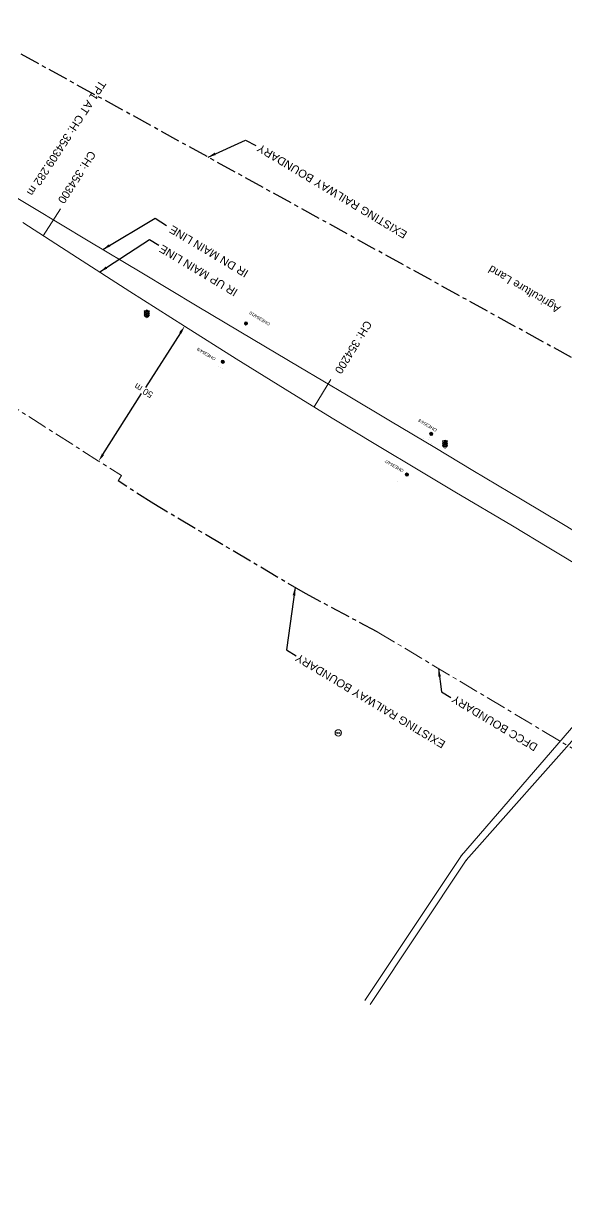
# Model space of a CAD drawing. Header units: metres. Extents: x 593168 to 611286, y 3401475 to 3412398.
# Drawn here: x 599004.8 to 599174.2, y 3408547.2 to 3408917.4 of the extents above; entities that cross this region are included whole.
import ezdxf
from ezdxf.enums import TextEntityAlignment as Align

# ---------------------------------------------------------------- set-up
doc = ezdxf.new("R2010")
doc.units = ezdxf.units.M
doc.header["$MEASUREMENT"] = 0
doc.linetypes.add('CENTER', pattern=[2, 1.25, -0.25, 0.25, -0.25])
doc.layers.get('Defpoints').update_dxf_attribs({"lineweight": 0})
for name, color, linetype, lineweight in [('CANAL BOTTOM', 5, 'Continuous', 0), ('CANAL TOP', 5, 'Continuous', 0), ('DFCC', 6, 'Continuous', 0), ('DFCC BOUNDARY', 6, 'CENTER', 0), ('Electric Pole', 251, 'Continuous', 0), ("EXG. TP CH's", 7, 'Continuous', 0), ('Existing IR Chainage', 7, 'Continuous', 0), ('Existing IR Track', 143, 'Continuous', 0), ('OHE MAST', 8, 'Continuous', 0), ('OHE MAST TEXT', 8, 'Continuous', 0), ('Side Details', 251, 'Continuous', 0), ('Sign Board', 251, 'Continuous', 0)]:
    doc.layers.add(name, color=color, linetype=linetype, lineweight=lineweight)
doc.layers.add('Existing Railway Boundary', color=7, linetype='CENTER')
doc.styles.get("Standard").update_dxf_attribs({"font": 'arial.ttf'})
doc.styles.add('Style-Arial', font='arial.ttf')
doc.dimstyles.new('ISO-25', dxfattribs={"dimtxt": 2.5, "dimasz": 2.5, "dimexe": 1.25, "dimexo": 0.625, "dimtad": 1, "dimtxsty": 'Standard', "dimcen": 2.5, "dimadec": 0, "dimazin": 0, "dimtfac": 1, "dimtmove": 0, "dimatfit": 3, "dimfxl": 1, "dimarcsym": 0})
doc.dimstyles.get("Standard").update_dxf_attribs({"dimtxt": 0.18, "dimasz": 0.18, "dimexe": 0.18, "dimexo": 0.0625, "dimgap": 0.09, "dimtad": 0, "dimtih": 1, "dimtoh": 1, "dimdec": 4, "dimzin": 0, "dimdsep": 46, "dimtxsty": 'Standard', "dimcen": 0.09, "dimadec": 0, "dimazin": 0, "dimtfac": 1, "dimtdec": 4, "dimtofl": 0, "dimtmove": 0, "dimatfit": 3, "dimfxl": 1, "dimtolj": 1, "dimtzin": 0, "dimarcsym": 0})

# ---------------------------------------------------------------- blocks, each defined once
blk = doc.blocks.new('EP')
blk.add_hatch(color=8).paths.add_polyline_path([(-0.21, -0.05), (-0.21, 0.16), (-0.93, -0.01), (-0.31, 0.07), (-0.31, -0.19), (0.31, 0), (0.31, -0.24), (0.94, -0.01), (0.41, -0.1), (0.43, 0.15)])
at = {"color": 8}
for p, q in [((-0.93, -0.01), (-0.21, 0.16)), ((-0.31, 0.07), (-0.93, -0.01)), ((-0.31, -0.19), (-0.31, 0.07)), ((0.31, 0), (-0.31, -0.19)), ((-0.21, 0.16), (-0.21, -0.05)), ((-0.21, -0.05), (0.43, 0.15)), ((0.31, -0.24), (0.31, 0)), ((0.43, 0.15), (0.41, -0.1)), ((0.94, -0.01), (0.31, -0.24)), ((0.41, -0.1), (0.94, -0.01))]:
    blk.add_line(p, q, dxfattribs=at)
blk.add_circle((0, 0), 1, dxfattribs=at)
blk = doc.blocks.new('SIG')
for color, points in [(1, [(-0.22, 0.42, 0.180295), (-0.01, 0.33, -0.00255), (0.01, 0.33, -0.00255), (0.02, 0.33, 0.180295), (0.23, 0.42, -0.002654), (0.25, 0.44, 0.184495), (0.33, 0.65, 1.000001), (-0.32, 0.65, 0.184495), (-0.24, 0.44, -0.002654)]), (2, [(0.23, -0.23, -0.002654), (0.25, -0.21, 0.184495), (0.33, 0.01, 1.000001), (-0.32, 0.01, 0.184495), (-0.24, -0.21, -0.002654), (-0.22, -0.23, 0.180295), (-0.01, -0.32, -0.00255), (0.01, -0.32, -0.00255), (0.02, -0.32, 0.180295)]), (3, [(0.23, -0.88, -0.002654), (0.25, -0.86, 0.184495), (0.33, -0.64, 1.000001), (-0.32, -0.64, 0.184495), (-0.24, -0.86, -0.002654), (-0.22, -0.88, 0.395599)])]:
    blk.add_hatch(color=color).paths.add_polyline_path(points)
for p, q in [((-0.31, 0.98), (-0.32, -0.9)), ((0.33, -0.9), (0.32, 0.98))]:
    blk.add_line(p, q)
for points in [[(-0.31, 0.98), (-0.81, 0.98, 0.198758), (-0.42, 0.41, 0.003814), (-0.31, 0.39, 0.003814)], [(-0.31, 0.33), (-0.81, 0.33, 0.198758), (-0.42, -0.23, 0.003727), (-0.32, -0.26, 0.003727)], [(0.32, 0.98), (0.82, 0.98, -0.198758), (0.44, 0.41, -0.003814), (0.32, 0.39, -0.003814)], [(0.32, 0.33), (0.82, 0.33, -0.198758), (0.44, -0.23, -0.003727), (0.33, -0.26, -0.003727)], [(-0.32, -0.32), (-0.81, -0.32, 0.198758), (-0.42, -0.88, 0.003639), (-0.32, -0.9)], [(0.33, -0.32), (0.82, -0.32, -0.198758), (0.44, -0.88, -0.003639), (0.33, -0.9)]]:
    blk.add_lwpolyline(points, format="xyb")
for centre, radius, start, end in [((0.01, 0.91), 0.324, 12.4049, 167.5951), ((0.01, 0.81), 0.357, 27.7578, 152.2422), ((0.01, -0.9), 0.324, 181.4572, 358.5428)]:
    blk.add_arc(centre, radius, start, end)
blk = doc.blocks.new('OHE MAST')
h = blk.add_hatch(color=256)
h.dxf.hatch_style = 1
edge = h.paths.add_edge_path()
edge.add_arc((0, 0), 0.514, 0, 360)
at = {"const_width": 0.01}
for points in [[(1.5, 3.5), (1.5, 2), (-1.5, 2), (-1.5, 3.5)], [(0, 2), (0, 0)]]:
    blk.add_lwpolyline(points, dxfattribs=at)
blk.add_circle((0, 0), 0.514)
blk = doc.blocks.new('*D714')
at = {"layer": 'Defpoints', "color": 0, "linetype": 'ByBlock', "ltscale": 5, "transparency": 16777216}
for p in [(599055.05, 3408822.85), (599055.05, 3408822.85), (599028.2, 3408780.67)]:
    blk.add_point(p, dxfattribs=at)
at = {"layer": 'DFCC BOUNDARY', "color": 0, "linetype": 'ByBlock', "lineweight": -2, "ltscale": 5, "transparency": 16777216}
for p, q in [((599053.71, 3408820.75), (599042.86, 3408803.7)), ((599055.15, 3408822.79), (599055.15, 3408822.79)), ((599029.55, 3408782.78), (599041.63, 3408801.76)), ((599028.31, 3408780.6), (599028.31, 3408780.6))]:
    blk.add_line(p, q, dxfattribs=at)
at = {"layer": 'DFCC BOUNDARY', "color": 0, "linetype": 'ByBlock', "ltscale": 5, "transparency": 16777216}
for points in [[(599053.36, 3408820.97), (599054.06, 3408820.52), (599055.05, 3408822.85)], [(599029.2, 3408783), (599029.9, 3408782.56), (599028.2, 3408780.67)]]:
    blk.add_solid(points, dxfattribs=at)
at = {"layer": 'DFCC BOUNDARY', "color": 0, "linetype": 'ByBlock', "ltscale": 5, "transparency": 16777216, "insert": (599042.24, 3408802.73), "char_height": 2, "attachment_point": 5, "rotation": 149, "style": 'Style-Arial'}
blk.add_mtext('\\A1;50 m', dxfattribs=at)
blk = doc.blocks.new('TerminatorOpen_0.5')
at = {"color": 0, "linetype": 'ByBlock', "lineweight": -2}
for q in [(-1, 0.25), (-1, 0), (-1, -0.25)]:
    blk.add_line((0, 0), q, dxfattribs=at)

msp = doc.modelspace()

# ---------------------------------------------------------------- linework, layer by layer
at = {"layer": 'CANAL BOTTOM'}
msp.add_polyline3d([(599204.8297, 3408725.8327, 254.9734), (599142.974, 3408655.9628, 257.9295), (599112.9713, 3408610.9469, 257.9295)], dxfattribs=at)
msp.add_point((599142.974, 3408655.963, 257.93), dxfattribs=at)
at = {"layer": 'CANAL TOP'}
msp.add_polyline3d([(599111.2612, 3408612.1992, 259.3611), (599141.4404, 3408657.48, 259.3611), (599201.6522, 3408727.1001, 259.3191)], dxfattribs=at)
msp.add_point((599141.44, 3408657.48, 259.361), dxfattribs=at)
at = {"layer": 'DFCC BOUNDARY', "ltscale": 5}
msp.add_line((599115.1914, 3408727.3307), (599415.1303, 3408547.8723), dxfattribs=at)
at = {"layer": 'DFCC BOUNDARY', "ltscale": 5, "flags": 128}
msp.add_lwpolyline([(599034.2889, 3408774.4779), (599035.314, 3408776.1476), (599028.2045, 3408780.6721), (599011.0516, 3408791.5882), (598994.5936, 3408802.1506), (598977.7185, 3408812.9804), (598962.5714, 3408822.4859), (598947.2971, 3408832.0713), (598926.7622, 3408844.5432), (598906.2585, 3408856.9956), (598887.153, 3408868.4112), (598867.2768, 3408880.2872), (598852.6381, 3408889.0245), (598837.8447, 3408897.8541), (598820.6755, 3408908.1071), (598803.345, 3408918.4564), (598785.8066, 3408928.9353), (598767.3213, 3408939.9799), (598751.1609, 3408949.6427), (598735.0559, 3408959.2725), (598717.2775, 3408969.9167), (598700.1199, 3408980.1891), (598684.4814, 3408989.5309), (598668.6065, 3408999.0139), (598650.8741, 3409009.5539), (598626.2219, 3409024.2777), (598601.2841, 3409039.1719), (598587.2388, 3409047.5843), (598573.2091, 3409055.9873), (598554.68, 3409067.0468), (598537.1295, 3409077.5221), (598521.883, 3409086.637), (598506.5174, 3409095.8233), (598472.7956, 3409116.1014), (598438.5772, 3409136.6783), (598420.6658, 3409147.4189), (598409.6984, 3409153.9956), (598383.4299, 3409169.7715), (598364.044, 3409181.413), (598349.3068, 3409190.2371), (598334.839, 3409198.8999), (598318.2232, 3409208.8512), (598301.6649, 3409218.7564), (598284.6686, 3409228.9599), (598267.72, 3409239.1347), (598252.1969, 3409248.4361), (598237.094, 3409257.4659), (598221.0404, 3409267.0754), (598205.6118, 3409276.3111), (598199.2586, 3409280.1943)], dxfattribs=at)
at = {"layer": 'Existing IR Chainage', "color": 7, "linetype": 'Continuous', "lineweight": 13, "flags": 128}
for points in [[(599016.3267, 3408859.4961), (599010.9257, 3408851.0801)], [(599100.6669, 3408806.1453), (599095.435, 3408797.6231)]]:
    msp.add_lwpolyline(points, dxfattribs=at)
at = {"layer": 'Existing IR Track', "flags": 128}
for points in [[(599185.519, 3408753.5143), (599173.3104, 3408760.858), (599160.4567, 3408768.5896), (599145.0601, 3408777.7696), (599133.1689, 3408784.9475), (599119.3515, 3408793.1624), (599105.58, 3408801.3501), (599090.8008, 3408810.1101), (599076.4354, 3408818.6958), (599058.9886, 3408829.1336), (599041.711, 3408839.4703), (599024.9231, 3408849.5386), (599007.6614, 3408859.8911), (598991.9303, 3408869.2758)], [(599181.0019, 3408746.2237), (599168.7243, 3408753.607), (599157.3538, 3408760.4444), (599139.392, 3408771.0678), (599128.9979, 3408777.3807), (599114.7724, 3408785.9143), (599101.1095, 3408794.1394), (599086.4216, 3408803.1567), (599071.1441, 3408812.6118), (599055.0493, 3408822.8545), (599037.977, 3408833.7193), (599021.5995, 3408844.2301), (599004.5105, 3408855.1971)]]:
    msp.add_lwpolyline(points, dxfattribs=at)
at = {"layer": 'Existing Railway Boundary', "ltscale": 5}
for points in [[(600068.3432, 3408361.2078), (600130.6112, 3408459.8878), (599836.1292, 3408634.1143), (599768.1577, 3408518.5779), (599661.815, 3408580.4349), (599612.2027, 3408612.2329), (599553.6452, 3408693.0476), (599543.655, 3408685.9527), (599543.655, 3408683.2921), (599530.154, 3408666.7376), (599508.5547, 3408629.4251), (598272.8019, 3409311.3517), (598226.2603, 3409339.3887), (598151.2488, 3409384.2728), (597917.699, 3409525.8316), (597735.9935, 3409630.0193), (597672.2472, 3409669.316)], [(599115.1914, 3408727.3307), (599092.7836, 3408739.2825), (599045.3938, 3408767.2862), (599034.2889, 3408774.4779)]]:
    msp.add_lwpolyline(points, dxfattribs=at)

# ---------------------------------------------------------------- block references
at = {"layer": 'Electric Pole', "xscale": 0.9997078269552191, "yscale": 0.9997078269552191, "zscale": 0.9997078269552191}
msp.add_blockref('EP', (599103.0035, 3408695.77, 259.3391), dxfattribs=at)
at = {"layer": 'OHE MAST', "rotation": 149.0208306544456}
for p in [(599074.1947, 3408823.7055), (599066.9252, 3408811.7459), (599132.043, 3408789.1744), (599124.4306, 3408776.4587)]:
    msp.add_blockref('OHE MAST', p, dxfattribs=at)
at = {"layer": 'Sign Board'}
for p, xscale, yscale, zscale in [((599043.2085, 3408826.6797, 261.7864), 0.9997078269580061, 0.9997078269580061, 0.9997078269580061), ((599136.3208, 3408786.0007, 261.9573), 0.9997078269552191, 0.9997078269552191, 0.9997078269552191)]:
    msp.add_blockref('SIG', p, dxfattribs=dict(at, xscale=xscale, yscale=yscale, zscale=zscale))

# ---------------------------------------------------------------- texts
at = {"layer": 'DFCC', "linetype": 'Continuous', "ltscale": 5}
msp.add_text('DFCC BOUNDARY', height=2.5, rotation=149, dxfattribs=at).set_placement((599139.4194, 3408707.729, 613.7163), align=Align.RIGHT)
at = {"layer": "EXG. TP CH's", "color": 7, "lineweight": 0, "insert": (599006.6771, 3408863.9218), "char_height": 2.5, "attachment_point": 6, "rotation": 237, "line_spacing_factor": 0.60024, "style": 'Style-Arial'}
msp.add_mtext('TP1 AT CH: 354309.282 m', dxfattribs=at)
at = {"layer": 'Existing IR Chainage', "color": 7, "lineweight": 0, "char_height": 2.5, "attachment_point": 6, "line_spacing_factor": 0.60036, "style": 'Style-Arial'}
for s, insert, rotation in [('CH: 354300', (599016.3796, 3408861.5307), 237.309343), ('CH: 354200', (599102.8483, 3408808.3208), 238.453143)]:
    msp.add_mtext(s, dxfattribs=dict(at, insert=insert, rotation=rotation))
at = {"layer": 'Existing IR Track', "color": 7, "lineweight": -3}
for s, p in [('IR DN MAIN LINE', (599050.6018, 3408853.3872)), ('IR UP MAIN LINE', (599047.4433, 3408847.3733))]:
    msp.add_text(s, height=2.5, rotation=149, dxfattribs=at).set_placement(p, align=Align.MIDDLE_RIGHT)
at = {"layer": 'Existing Railway Boundary', "linetype": 'Continuous', "ltscale": 5}
for p in [(599078.6894, 3408879.8768, -523.9387), (599090.6225, 3408720.624, 613.7163)]:
    msp.add_text('EXISTING RAILWAY BOUNDARY', height=2.5, rotation=149, dxfattribs=at).set_placement(p, align=Align.RIGHT)
at = {"layer": 'OHE MAST TEXT'}
for s, p in [('OHE354/10', (599081.868, 3408823.8008, 261.058)), ('OHE354/9', (599064.8713, 3408812.8972, 261.452)), ('OHE354/8', (599133.9199, 3408790.6505, 261.773)), ('OHE354/7', (599123.5286, 3408777.9283, 261.874))]:
    msp.add_text(s, height=1, rotation=149, dxfattribs=at).set_placement(p)
at = {"layer": 'Side Details'}
msp.add_text('Agriculture Land', height=2.5, rotation=149, dxfattribs=at).set_placement((599172.6167, 3408828.9019, 258.8123))

# ---------------------------------------------------------------- dimensions: what is measured, and where the dimension line sits
at = {"layer": 'DFCC BOUNDARY', "linetype": 'ByBlock', "ltscale": 5}
dim = msp.add_linear_dim(base=(599055.0493, 3408822.8545), p1=(599028.2045, 3408780.6721), p2=(599055.0493, 3408822.8545), angle=57.527374, dimstyle='Standard', override={"dimtxt": 2, "dimasz": 2.5, "dimexe": 0.125, "dimexo": 0.125, "dimgap": 0.125, "dimtad": 1, "dimtih": 0, "dimtoh": 0, "dimdec": 3, "dimzin": 11, "dimpost": ' m', "dimtxsty": 'Style-Arial', "dimsah": 1, "dimadec": 4, "dimazin": 3, "dimtmove": 2, "dimatfit": 1, "dimldrblk": 'TerminatorOpen_0.5', "dimfrac": 2, "dimtzin": 11}, dxfattribs=at)
dim.commit()
dim.dimension.update_dxf_attribs({"geometry": '*D714', "text_midpoint": (599042.2425, 3408802.7305), "dimtype": 129, "text_rotation": 149})

# ---------------------------------------------------------------- leaders
at = {"layer": 'DFCC', "linetype": 'Continuous', "lineweight": 0, "ltscale": 5}
msp.add_leader([(599134.3196, 3408715.886), (599135.2142, 3408708.6226), (599138.1733, 3408706.8401)], dimstyle='ISO-25', override={"dimtxt": 3, "dimasz": 2.5, "dimgap": 0.625, "dimtad": 0, "dimdec": 3, "dimzin": 2, "dimtdec": 3}, dxfattribs=at)
at = {"layer": 'Existing IR Track', "color": 7, "lineweight": -3}
for points in [[(599029.473, 3408846.8098), (599045.816, 3408856.5774), (599049.413, 3408854.3526)], [(599028.5444, 3408839.773), (599044.0567, 3408849.9026), (599047.0294, 3408848.124)]]:
    msp.add_leader(points, dimstyle='ISO-25', override={"dimtxt": 3, "dimasz": 2.5, "dimgap": 0.625, "dimtad": 0, "dimdec": 3, "dimzin": 2, "dimtdec": 3}, dxfattribs=at)
at = {"layer": 'Existing Railway Boundary', "linetype": 'Continuous', "ltscale": 5}
for points in [[(599062.3476, 3408875.656, -1137.655), (599074.0718, 3408881.0134, -1137.655), (599077.3055, 3408879.2568, -1137.655)], [(599089.5159, 3408741.2134), (599086.8705, 3408721.6792), (599089.8296, 3408719.8966)]]:
    msp.add_leader(points, dimstyle='ISO-25', override={"dimtxt": 3, "dimasz": 2.5, "dimgap": 0.625, "dimtad": 0, "dimdec": 3, "dimzin": 2, "dimtdec": 3}, dxfattribs=at)

doc.saveas('drawing.dxf')
